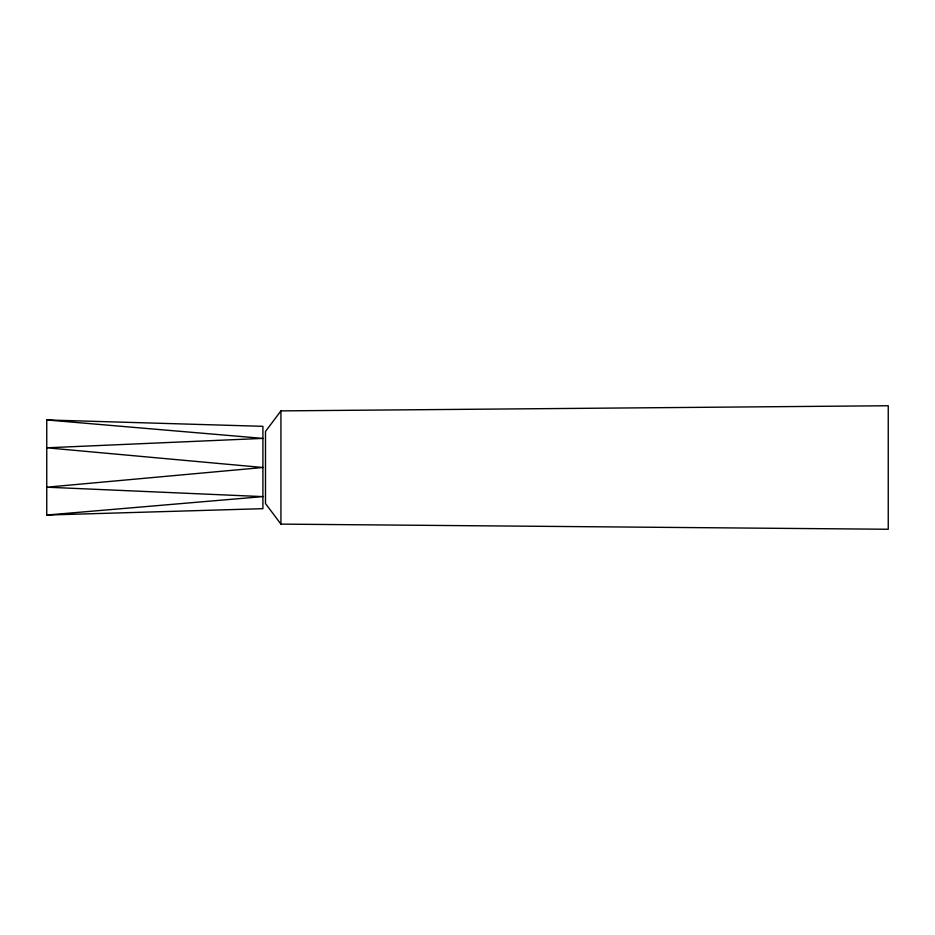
<?xml version="1.0" encoding="UTF-8"?>
<svg xmlns="http://www.w3.org/2000/svg" width="935" height="935" viewBox="0 0 935 935"><rect width="100%" height="100%" fill="white"/><g stroke="black" fill="none" stroke-linecap="round" stroke-linejoin="round"><path stroke-width="1.4" d="M280.932 410.886L265.493 431.467L265.493 503.533L280.932 524.114L888.25 529.257L888.25 405.743L280.932 410.886L280.932 524.114M46.75 515.045L262.91 496.614L46.75 487.193L262.91 467.5L46.75 447.807L262.91 438.386L46.75 419.955L46.75 515.045L262.91 508.675L262.91 426.325L46.75 419.955"/></g></svg>
